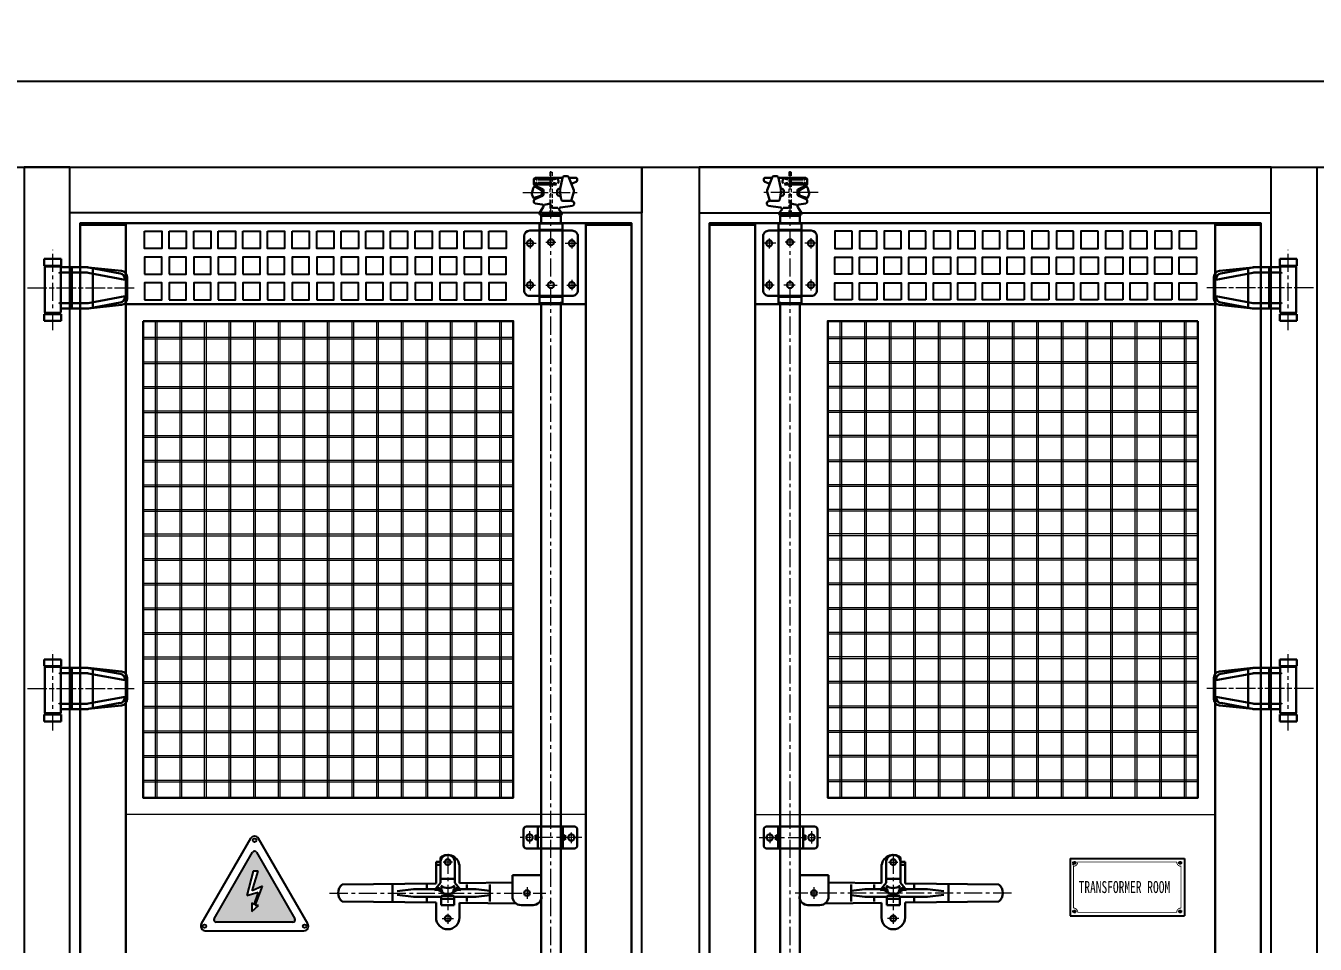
# Model space of a CAD drawing. Header units: millimetres. Extents: x 55614 to 110757, y -66981 to -47484.
# Drawn here: x 65255 to 67509, y -51400 to -49795 of the extents above; entities that cross this region are included whole.
import ezdxf

# ---------------------------------------------------------------- set-up
doc = ezdxf.new("R2010")
doc.units = ezdxf.units.MM
for name, pattern in [('CENTER', [50.8, 31.75, -6.35, 6.35, -6.35]), ('G', [2, 1.25, -0.25, 0.25, -0.25]), ('HIDDEN', [9.525, 6.35, -3.175])]:
    doc.linetypes.add(name, pattern=pattern)
doc.layers.get('0').update_dxf_attribs({"lineweight": 15})
doc.layers.get('Defpoints').update_dxf_attribs({"lineweight": 15})
for name, color, linetype in [('01', 7, 'Continuous'), ('02___PRT_ALL_AXES', 7, 'Continuous'), ('03C', 3, 'Continuous'), ('05', 4, 'G')]:
    doc.layers.add(name, color=color, linetype=linetype)
for name, color, linetype, lineweight in [('AM_0', 7, 'Continuous', 30), ('AM_3', 6, 'HIDDEN', 15), ('AM_5', 3, 'Continuous', 15), ('AM_7', 4, 'CENTER', 15), ('THICK', 7, 'Continuous', 0)]:
    doc.layers.add(name, color=color, linetype=linetype, lineweight=lineweight)
doc.styles.add('FSDBHZ', font='TXT.SHX', dxfattribs={"width": 0.707, "bigfont": 'HZFS.SHX'})
doc.styles.add('仿宋', font='仿宋_GB2312.ttf', dxfattribs={"width": 0.8})
doc.styles.add('标准', font='simsun.ttc', dxfattribs={"width": 0.667})
doc.dimstyles.new('12倍', dxfattribs={"dimscale": 21, "dimtxt": 3.5, "dimasz": 2.5, "dimexe": 1.5, "dimexo": 0, "dimgap": 1, "dimtad": 1, "dimtoh": 1, "dimdsep": 46, "dimtxsty": '仿宋', "dimcen": 2.5, "dimdle": 5, "dimclrd": 4, "dimclre": 4, "dimclrt": 3, "dimadec": 0, "dimazin": 0, "dimtfac": 1, "dimtmove": 0, "dimatfit": 3, "dimfxl": 1, "dimtolj": 1, "dimarcsym": 0})

# ---------------------------------------------------------------- blocks, each defined once
blk = doc.blocks.new('*D1524')
at = {"layer": 'Defpoints', "color": 0}
for p in [(62700.6, -49670.3), (62700.6, -49919.9), (68758.6, -49919.9)]:
    blk.add_point(p, dxfattribs=at)
at = {"layer": 'THICK', "color": 4, "linetype": 'Continuous', "lineweight": -2}
for p, q in [((62700.6, -49919.9), (62700.6, -49638.8)), ((68758.6, -49919.9), (68758.6, -49638.8)), ((68706.1, -49670.3), (62753.1, -49670.3))]:
    blk.add_line(p, q, dxfattribs=at)
at = {"layer": 'THICK', "color": 4}
for points in [[(62753.1, -49661.6), (62753.1, -49679.1), (62700.6, -49670.3)], [(68706.1, -49679.1), (68706.1, -49661.6), (68758.6, -49670.3)]]:
    blk.add_solid(points, dxfattribs=at)
at = {"layer": 'THICK', "color": 3, "lineweight": -3, "insert": (65759.6, -49590.5), "char_height": 73.5, "attachment_point": 5, "style": '标准'}
blk.add_mtext('\\A1;OVERALL LENGTH {\\A1;6058{\\H0.7x;\\S+0^ -5;}}', dxfattribs=at)
blk = doc.blocks.new('A$Ce09861e0')
at = {"layer": 'AM_0'}
for p, q in [((29.1, 124.3), (59.1, 124.3)), ((29.1, 124.3), (29.1, 112.3)), ((59.1, 124.3), (59.1, 112.3)), ((29.1, 112.3), (59.1, 112.3)), ((29.1, 111.3), (59.1, 111.3)), ((30.1, 110.3), (30.1, 31.3)), ((56.8, 100.3), (102.7, 100.3)), ((58.1, 110.3), (58.1, 31.3)), ((58.2, 48.2), (58.2, 99)), ((59.6, 109.6), (104.3, 109.6)), ((77.6, 38.1), (77.6, 109.2)), ((170.7, 88), (106.1, 100)), ((164.2, 103.3), (106.2, 109.5)), ((162.3, 99), (106.9, 109.3)), ((114.5, 39.5), (114.5, 107.5)), ((174.5, 55.3), (174.5, 91.8)), ((169.9, 88.2), (169.9, 89.9)), ((56.8, 46.8), (102.7, 46.8)), ((170.7, 59.1), (106.1, 47.1)), ((162.3, 48.2), (106.9, 37.9)), ((169.9, 57.2), (169.9, 59)), ((29.1, 30.3), (59.1, 30.3)), ((29.1, 29.3), (59.1, 29.3)), ((29.1, 27.8), (59.1, 27.8)), ((29.1, 15.8), (29.1, 27.8)), ((59.1, 15.8), (59.1, 27.8)), ((59.6, 37.6), (103.6, 37.6)), ((164.2, 43.9), (106.2, 37.7)), ((29.1, 15.8), (59.1, 15.8))]:
    blk.add_line(p, q, dxfattribs=at)
for centre, radius, start, end in [((31.1, 110.3), 1, 90, 180), ((56.8, 99), 1.38, 90, 180), ((57.1, 110.3), 1, 0, 90), ((59.6, 111), 1.38, 180, 270), ((59.6, 99), 1.38, 90, 180), ((102.7, 81.9), 18.5, 79.4792, 90), ((103.6, 91.1), 18.5, 79.4792, 90), ((104.3, 91.1), 18.5, 83.9115, 90), ((160.7, 89.9), 9.23, 0, 79.4792), ((163, 91.8), 11.5, 0, 83.9115), ((169.9, 83.5), 4.62, 0, 79.4792), ((56.8, 48.2), 1.38, 180, 270), ((59.6, 48.2), 1.38, 180, 270), ((102.7, 65.3), 18.5, 270, 280.5208), ((160.7, 57.2), 9.23, 280.5208, 0), ((163, 55.3), 11.5, 276.0885, 0), ((169.9, 63.7), 4.62, 280.5208, 0), ((31.1, 31.3), 1, 180, 270), ((57.1, 31.3), 1, 270, 0), ((59.6, 36.2), 1.38, 90, 180), ((103.6, 56), 18.5, 270, 280.5208), ((104.3, 56), 18.5, 270, 276.0885)]:
    blk.add_arc(centre, radius, start, end, dxfattribs=at)
at = {"layer": 'AM_7'}
for p, q in [((44.1, 0), (44.1, 140.2)), ((0, 73.6), (189.4, 73.6)), ((2.3, 73.6), (191.7, 73.6))]:
    blk.add_line(p, q, dxfattribs=at)
blk = doc.blocks.new('rehrehetreth')
at = {"linetype": 'ByBlock'}
h = blk.add_hatch(color=2, dxfattribs=at)
h.dxf.hatch_style = 1
edge = h.paths.add_edge_path()
edge.add_arc((99473.8, -259676.1), 4, 30, 150)
edge.add_line((99470.4, -259674.1), (99403.3, -259790.3))
edge.add_arc((99406.7, -259792.3), 4, 150, 270)
edge.add_line((99406.7, -259796.3), (99540.9, -259796.3))
edge.add_arc((99540.9, -259792.3), 4, 270, 30)
edge.add_line((99544.4, -259790.3), (99477.3, -259674.1))
h.paths.add_polyline_path([(99480.2, -259707.5), (99471.5, -259707.5), (99460.2, -259749.6), (99479.8, -259743.7), (99472.4, -259766), (99469, -259762.4), (99469.1, -259778), (99480.8, -259767.1), (99475.1, -259767.1), (99487.4, -259733.6), (99469.6, -259741.6)], flags=16)
at = {"layer": '02___PRT_ALL_AXES', "linetype": 'Continuous'}
for p, q in [((99466.9, -259650.1), (99380.7, -259799.3)), ((99566.9, -259799.3), (99480.7, -259650.1)), ((99403.3, -259790.3), (99470.4, -259674.1)), ((99477.3, -259674.1), (99544.4, -259790.3)), ((99471.5, -259707.5), (99460.2, -259749.6)), ((99469.6, -259741.6), (99480.2, -259707.5)), ((99480.2, -259707.5), (99471.5, -259707.5)), ((99487.4, -259733.6), (99469.6, -259741.6)), ((99475.1, -259767.1), (99487.4, -259733.6)), ((99460.2, -259749.6), (99479.8, -259743.7)), ((99472.4, -259766), (99469, -259762.4)), ((99469, -259762.4), (99469.1, -259778)), ((99479.8, -259743.7), (99472.4, -259766)), ((99469.1, -259778), (99480.8, -259767.1)), ((99480.8, -259767.1), (99475.1, -259767.1)), ((99540.9, -259796.3), (99406.7, -259796.3)), ((99387.7, -259811.3), (99560, -259811.3))]:
    blk.add_line(p, q, dxfattribs=at)
for centre in [(99473.8, -259653.2), (99386.3, -259803.3), (99561.3, -259803.3)]:
    blk.add_circle(centre, 3.1, dxfattribs=at)
for centre, radius, start, end in [((99473.8, -259654.1), 8, 30, 150), ((99473.8, -259676.1), 4, 30, 150), ((99387.7, -259803.3), 8, 150, 270), ((99406.7, -259792.3), 4, 150, 270), ((99540.9, -259792.3), 4, 270, 30), ((99560, -259803.3), 8, 270, 30)]:
    blk.add_arc(centre, radius, start, end, dxfattribs=at)
blk = doc.blocks.new('YU56UI67U56Y54TG')
at = {"layer": '01'}
for p, q in [((14504.3, -10294.9), (14704.3, -10294.9)), ((14504.3, -10294.9), (14504.3, -10394.9)), ((14704.3, -10294.9), (14704.3, -10394.9)), ((14504.3, -10394.9), (14704.3, -10394.9))]:
    blk.add_line(p, q, dxfattribs=at)
at = {"layer": '01', "const_width": 1.5}
for points in [[(14510.3, -10308.4, 0.414214), (14517.8, -10300.9, 0.414214)], [(14690.8, -10300.9, 0.414214), (14698.3, -10308.4, 0.414214)], [(14517.8, -10388.9, 0.414214), (14510.3, -10381.4, 0.414214)], [(14698.3, -10381.4, 0.414214), (14690.8, -10388.9, 0.414214)]]:
    blk.add_lwpolyline(points, format="xyb", dxfattribs=at)
for points in [[(14517, -10300.9), (14691.5, -10300.9)], [(14510.3, -10307.6), (14510.3, -10382.1)], [(14698.3, -10307.6), (14698.3, -10382.1)], [(14517.1, -10388.9), (14691.4, -10388.9)]]:
    blk.add_lwpolyline(points, dxfattribs=at)
at = {"layer": '01'}
for centre in [(14511.8, -10302.4), (14696.8, -10302.4), (14511.8, -10387.4), (14696.8, -10387.4)]:
    blk.add_circle(centre, 1.65, dxfattribs=at)
at = {"layer": '03C', "color": 1}
blk.add_line((14509.5, -10305.2), (14508.6, -10306.3), dxfattribs=at)
at = {"layer": '05'}
for p, q in [((14511.8, -10299.4), (14511.8, -10305.4)), ((14696.8, -10299.4), (14696.8, -10305.4)), ((14515.4, -10302.4), (14508.1, -10302.4)), ((14700.4, -10302.4), (14693.1, -10302.4)), ((14515.4, -10387.4), (14508.1, -10387.4)), ((14511.8, -10384.4), (14511.8, -10390.4)), ((14700.4, -10387.4), (14693.1, -10387.4)), ((14696.8, -10384.4), (14696.8, -10390.4))]:
    blk.add_line(p, q, dxfattribs=at)
at = {"layer": '01', "insert": (14519.3, -10344.9), "char_height": 21, "attachment_point": 4, "style": 'FSDBHZ'}
blk.add_mtext('{\\fSimHei|b0|i0|c134|p49;\\W0.7;TRANSFORMER ROOM}', dxfattribs=at)

msp = doc.modelspace()

# ---------------------------------------------------------------- linework, layer by layer
at = {"lineweight": -3}
for points in [[(66331.629, -50121.855), (65331.628, -50121.855), (65331.628, -50041.855), (66331.629, -50041.855)], [(66331.629, -50121.855), (65331.628, -50121.855), (65331.628, -50041.855), (66331.629, -50041.855)], [(66331.629, -50041.855), (66431.629, -50041.855), (66431.629, -52563.855), (66331.629, -52563.855)], [(66431.629, -50121.855), (67431.63, -50121.855), (67431.63, -50041.855), (66431.629, -50041.855)], [(66431.629, -50121.855), (67431.63, -50121.855), (67431.63, -50041.855), (66431.629, -50041.855)]]:
    msp.add_lwpolyline(points, close=True, dxfattribs=at)
at = {"layer": 'AM_0'}
for p, q in [((66142.579, -50063.378), (66142.579, -50070.911)), ((66148.495, -50063.977), (66144.455, -50061.851)), ((66145.111, -50060.415), (66192.57, -50060.415)), ((66149.771, -50063.551), (66174.652, -50063.551)), ((66176.353, -50063.551), (66182.095, -50061.638)), ((66192.604, -50060.238), (66188.787, -50079.709)), ((66195.548, -50057.815), (66201.034, -50057.815)), ((66212.463, -50081.742), (66203.827, -50059.72)), ((66204.099, -50060.415), (66215.58, -50060.415)), ((66218.58, -50063.415), (66218.58, -50064.405)), ((66544.677, -50063.415), (66544.677, -50064.405)), ((66559.158, -50060.415), (66547.677, -50060.415)), ((66550.794, -50081.742), (66559.431, -50059.72)), ((66567.709, -50057.815), (66562.224, -50057.815)), ((66570.653, -50060.238), (66574.471, -50079.709)), ((66618.146, -50060.415), (66570.687, -50060.415)), ((66586.904, -50063.551), (66581.162, -50061.638)), ((66613.486, -50063.551), (66588.605, -50063.551)), ((66614.762, -50063.977), (66618.803, -50061.851)), ((66620.678, -50063.378), (66620.678, -50070.911)), ((66141.568, -50078.345), (66139.473, -50088.593)), ((66148.283, -50068.866), (66143.817, -50071.629)), ((66157.856, -50080.005), (66144.301, -50073.626)), ((66144.667, -50072.267), (66182.52, -50072.267)), ((66145.934, -50076.307), (66155.176, -50081.463)), ((66149.771, -50069.078), (66174.652, -50069.078)), ((66156.697, -50088.662), (66156.743, -50083.912)), ((66159.579, -50088.912), (66159.579, -50082.719)), ((66176.566, -50069.078), (66182.945, -50071.204)), ((66183.579, -50082.825), (66183.579, -50088.797)), ((66185.438, -50080.051), (66189.008, -50078.582)), ((66208.137, -50070.712), (66216.721, -50067.18)), ((66208.701, -50098.64), (66212.616, -50084.941)), ((66555.12, -50070.712), (66546.536, -50067.18)), ((66554.556, -50098.64), (66550.642, -50084.941)), ((66577.819, -50080.051), (66574.25, -50078.582)), ((66579.678, -50082.825), (66579.678, -50088.797)), ((66586.692, -50069.078), (66580.312, -50071.204)), ((66618.59, -50072.267), (66580.737, -50072.267)), ((66613.486, -50069.078), (66588.605, -50069.078)), ((66603.678, -50088.912), (66603.678, -50082.719)), ((66605.401, -50080.005), (66618.956, -50073.626)), ((66606.56, -50088.662), (66606.514, -50083.912)), ((66617.323, -50076.307), (66608.081, -50081.463)), ((66614.975, -50068.866), (66619.44, -50071.629)), ((66621.689, -50078.345), (66623.784, -50088.593)), ((66139.593, -50090.001), (66141.442, -50094.748)), ((66142.579, -50100.719), (66142.579, -50102.252)), ((66143.344, -50095.616), (66154.286, -50091.709)), ((66157.856, -50091.626), (66144.301, -50098.005)), ((66157.109, -50107.11), (66145.111, -50105.215)), ((66168.79, -50105.849), (66161.579, -50107.816)), ((66172.579, -50108.743), (66172.579, -50109.816)), ((66189.799, -50093.345), (66185.449, -50091.576)), ((66190.652, -50098.322), (66188.7, -50086.937)), ((66193.609, -50100.816), (66205.817, -50100.816)), ((66211.21, -50102.055), (66208.088, -50100.785)), ((66213.08, -50104.834), (66213.08, -50106.195)), ((66550.177, -50104.834), (66550.177, -50106.195)), ((66552.047, -50102.055), (66555.169, -50100.785)), ((66569.648, -50100.816), (66557.44, -50100.816)), ((66572.605, -50098.322), (66574.557, -50086.937)), ((66573.458, -50093.345), (66577.808, -50091.576)), ((66590.678, -50108.743), (66590.678, -50109.816)), ((66594.467, -50105.849), (66601.678, -50107.816)), ((66605.401, -50091.626), (66618.956, -50098.005)), ((66606.148, -50107.11), (66618.146, -50105.215)), ((66619.913, -50095.616), (66608.971, -50091.709)), ((66620.678, -50100.719), (66620.678, -50102.252)), ((66623.664, -50090.001), (66621.815, -50094.748)), ((66159.189, -50111.658), (66153.229, -50121.237)), ((66156.579, -50126.816), (66154.222, -50125.389)), ((66155.579, -50126.816), (66189.579, -50126.816)), ((66155.629, -50126.815), (66155.629, -50140.115)), ((66155.848, -50123.816), (66189.188, -50123.816)), ((66175.579, -50112.816), (66184.81, -50112.816)), ((66191.094, -50121.12), (66187.399, -50117.037)), ((66190.423, -50125.699), (66188.579, -50126.815)), ((66210.483, -50109.167), (66189.22, -50112.051)), ((66189.629, -50126.815), (66189.629, -50140.115)), ((66552.774, -50109.167), (66574.037, -50112.051)), ((66572.163, -50121.12), (66575.858, -50117.037)), ((66572.834, -50125.699), (66574.678, -50126.815)), ((66573.629, -50126.815), (66573.629, -50140.115)), ((66607.678, -50126.816), (66573.678, -50126.816)), ((66607.409, -50123.816), (66574.069, -50123.816)), ((66587.678, -50112.816), (66578.447, -50112.816)), ((66604.069, -50111.658), (66610.028, -50121.237)), ((66606.678, -50126.816), (66609.035, -50125.389)), ((66607.629, -50126.815), (66607.629, -50140.115)), ((66135.629, -50152.615), (66209.629, -50152.615)), ((66152.629, -50140.115), (66192.629, -50140.115)), ((66152.629, -50140.115), (66152.629, -50151.115)), ((66152.629, -50151.115), (66192.629, -50151.115)), ((66152.629, -50152.615), (66152.629, -50266.915)), ((66155.629, -50151.115), (66155.629, -50152.615)), ((66189.629, -50151.115), (66189.629, -50152.615)), ((66192.629, -50140.115), (66192.629, -50151.115)), ((66192.629, -50152.615), (66192.629, -50266.915)), ((66627.629, -50152.615), (66553.629, -50152.615)), ((66610.629, -50140.115), (66570.629, -50140.115)), ((66570.629, -50140.115), (66570.629, -50151.115)), ((66610.629, -50151.115), (66570.629, -50151.115)), ((66570.629, -50152.615), (66570.629, -50266.915)), ((66573.629, -50151.115), (66573.629, -50152.615)), ((66607.629, -50151.115), (66607.629, -50152.615)), ((66610.629, -50140.115), (66610.629, -50151.115)), ((66610.629, -50152.615), (66610.629, -50266.915)), ((66125.629, -50162.615), (66125.629, -50256.915)), ((66219.629, -50162.615), (66219.629, -50256.915)), ((66543.629, -50162.615), (66543.629, -50256.915)), ((66637.629, -50162.615), (66637.629, -50256.915)), ((65429.628, -50281.055), (66233.629, -50281.055)), ((66135.629, -50266.915), (66209.629, -50266.915)), ((66152.629, -50268.415), (66192.629, -50268.415)), ((66152.629, -50268.415), (66192.629, -50268.415)), ((66152.629, -50268.415), (66152.629, -50279.415)), ((66152.629, -50279.415), (66192.629, -50279.415)), ((66155.629, -50266.915), (66155.629, -50268.415)), ((66189.629, -50266.915), (66189.629, -50268.415)), ((66192.629, -50268.415), (66192.629, -50279.415)), ((67333.63, -50281.055), (66529.629, -50281.055)), ((66627.629, -50266.915), (66553.629, -50266.915)), ((66610.629, -50268.415), (66570.629, -50268.415)), ((66610.629, -50268.415), (66570.629, -50268.415)), ((66570.629, -50268.415), (66570.629, -50279.415)), ((66610.629, -50279.415), (66570.629, -50279.415)), ((66573.629, -50266.915), (66573.629, -50268.415)), ((66607.629, -50266.915), (66607.629, -50268.415)), ((66610.629, -50268.415), (66610.629, -50279.415)), ((66124.629, -51199.36), (66124.629, -51227.36)), ((66213.629, -51194.36), (66129.629, -51194.36)), ((66145.729, -51209.36), (66145.729, -51217.36)), ((66149.729, -51210.432), (66145.729, -51209.36)), ((66149.729, -51194.36), (66149.729, -51232.36)), ((66193.529, -51194.36), (66193.529, -51232.36)), ((66197.529, -51209.36), (66193.529, -51210.432)), ((66197.529, -51209.36), (66197.529, -51217.36)), ((66218.629, -51199.36), (66218.629, -51227.36)), ((66544.629, -51199.36), (66544.629, -51227.36)), ((66549.629, -51194.36), (66633.629, -51194.36)), ((66565.729, -51209.36), (66565.729, -51217.36)), ((66565.729, -51209.36), (66569.729, -51210.432)), ((66569.729, -51194.36), (66569.729, -51232.36)), ((66613.529, -51194.36), (66613.529, -51232.36)), ((66613.529, -51210.432), (66617.529, -51209.36)), ((66617.529, -51209.36), (66617.529, -51217.36)), ((66638.629, -51199.36), (66638.629, -51227.36)), ((66213.629, -51232.36), (66129.629, -51232.36)), ((66149.729, -51216.289), (66145.729, -51217.36)), ((66197.529, -51217.36), (66193.529, -51216.289)), ((66549.629, -51232.36), (66633.629, -51232.36)), ((66565.729, -51217.36), (66569.729, -51216.289)), ((66613.529, -51216.289), (66617.529, -51217.36)), ((65971.685, -51256.058), (65971.685, -51293.546)), ((65971.685, -51256.058), (65979.685, -51256.058)), ((65979.685, -51248.107), (65979.685, -51292.273)), ((66004.685, -51252.855), (66004.685, -51292.273)), ((66758.573, -51252.855), (66758.573, -51292.273)), ((66783.573, -51248.107), (66783.573, -51292.273)), ((66791.573, -51256.058), (66783.573, -51256.058)), ((66791.573, -51256.058), (66791.573, -51293.546)), ((65971.685, -51261.058), (65979.685, -51261.058)), ((66012.685, -51260.855), (66012.685, -51293)), ((66105.285, -51279.355), (66156.285, -51279.355)), ((66105.285, -51279.355), (66105.285, -51316.355)), ((66657.973, -51279.355), (66606.973, -51279.355)), ((66657.973, -51279.355), (66657.973, -51316.355)), ((66750.573, -51260.855), (66750.573, -51293)), ((66791.573, -51261.058), (66783.573, -51261.058)), ((65807.523, -51295.731), (65971.685, -51293.546)), ((65895.785, -51295.355), (65895.785, -51325.355)), ((65932.13, -51303.579), (65903.707, -51307.132)), ((65932.13, -51303.579), (65979.685, -51303.579)), ((65955.785, -51295.355), (65955.785, -51303.579)), ((65979.685, -51292.273), (65969.154, -51305.401)), ((65980.785, -51285.355), (66003.585, -51285.355)), ((66004.685, -51292.273), (66015.215, -51305.401)), ((66004.685, -51303.579), (66041.763, -51303.579)), ((66012.685, -51293), (66105.285, -51291.767)), ((66025.785, -51295.355), (66025.785, -51303.579)), ((66041.763, -51303.579), (66065.618, -51306.37)), ((66065.785, -51295.355), (66065.785, -51325.355)), ((66750.573, -51293), (66657.973, -51291.767)), ((66697.473, -51295.355), (66697.473, -51325.355)), ((66721.494, -51303.579), (66697.639, -51306.37)), ((66758.573, -51303.579), (66721.494, -51303.579)), ((66737.473, -51295.355), (66737.473, -51303.579)), ((66758.573, -51292.273), (66748.042, -51305.401)), ((66782.473, -51285.355), (66759.673, -51285.355)), ((66783.573, -51292.273), (66794.103, -51305.401)), ((66831.127, -51303.579), (66783.573, -51303.579)), ((66955.735, -51295.731), (66791.573, -51293.546)), ((66807.473, -51295.355), (66807.473, -51303.579)), ((66831.127, -51303.579), (66859.55, -51307.132)), ((66867.473, -51295.355), (66867.473, -51325.355)), ((65807.556, -51325.355), (65971.685, -51327.171)), ((65932.13, -51317.132), (65903.707, -51313.579)), ((65932.13, -51317.132), (65980.785, -51317.132)), ((65955.785, -51317.132), (65955.785, -51325.355)), ((65980.785, -51315.355), (66003.585, -51315.355)), ((65980.785, -51315.355), (65980.785, -51331.646)), ((65980.785, -51320.355), (66003.585, -51320.355)), ((66003.585, -51315.355), (66003.585, -51331.646)), ((66003.585, -51317.132), (66041.763, -51317.132)), ((66025.785, -51317.132), (66025.785, -51325.355)), ((66041.763, -51317.132), (66065.618, -51314.34)), ((66721.494, -51317.132), (66697.639, -51314.34)), ((66759.673, -51317.132), (66721.494, -51317.132)), ((66737.473, -51317.132), (66737.473, -51325.355)), ((66782.473, -51315.355), (66759.673, -51315.355)), ((66759.673, -51315.355), (66759.673, -51331.646)), ((66782.473, -51320.355), (66759.673, -51320.355)), ((66782.473, -51315.355), (66782.473, -51331.646)), ((66831.127, -51317.132), (66782.473, -51317.132)), ((66955.701, -51325.355), (66791.573, -51327.171)), ((66807.473, -51317.132), (66807.473, -51325.355)), ((66831.127, -51317.132), (66859.55, -51313.579)), ((65971.685, -51353.255), (65971.685, -51327.171)), ((65980.785, -51331.646), (66003.585, -51331.646)), ((66012.685, -51353.255), (66012.685, -51327.624)), ((66012.685, -51327.624), (66111.793, -51328.72)), ((66120.285, -51331.355), (66141.285, -51331.355)), ((66642.973, -51331.355), (66621.973, -51331.355)), ((66750.573, -51327.624), (66651.464, -51328.72)), ((66750.573, -51353.255), (66750.573, -51327.624)), ((66782.473, -51331.646), (66759.673, -51331.646)), ((66791.573, -51353.255), (66791.573, -51327.171))]:
    msp.add_line(p, q, dxfattribs=at)
for points in [[(65429.628, -50142.855), (65349.628, -50142.855), (65349.628, -50139.855), (65429.628, -50139.855)], [(65429.628, -52461.855), (65349.628, -52461.855), (65349.628, -50142.855), (65429.628, -50142.855)], [(66233.629, -50139.855), (65429.628, -50139.855), (65429.628, -50281.055), (66233.629, -50281.055)], [(66313.629, -50142.855), (66233.629, -50142.855), (66233.629, -50139.855), (66313.629, -50139.855)], [(66313.629, -50142.855), (66233.629, -50142.855), (66233.629, -50139.855), (66313.629, -50139.855)], [(66313.629, -52461.855), (66233.629, -52461.855), (66233.629, -50142.855), (66313.629, -50142.855)], [(66449.629, -50142.855), (66529.629, -50142.855), (66529.629, -50139.855), (66449.629, -50139.855)], [(66449.629, -50142.855), (66529.629, -50142.855), (66529.629, -50139.855), (66449.629, -50139.855)], [(66449.629, -52461.855), (66529.629, -52461.855), (66529.629, -50142.855), (66449.629, -50142.855)], [(66529.629, -50139.855), (67333.63, -50139.855), (67333.63, -50281.055), (66529.629, -50281.055)], [(67333.63, -50142.855), (67413.63, -50142.855), (67413.63, -50139.855), (67333.63, -50139.855)], [(67333.63, -52461.855), (67413.63, -52461.855), (67413.63, -50142.855), (67333.63, -50142.855)], [(66155.629, -50279.415), (66189.629, -50279.415), (66189.629, -52317.515), (66155.629, -52317.515)], [(66607.629, -50279.415), (66573.629, -50279.415), (66573.629, -52317.515), (66607.629, -52317.515)], [(65459.628, -50310.855), (66106.629, -50310.855), (66106.629, -51143.855), (65459.628, -51143.855)], [(67303.63, -50310.855), (66656.629, -50310.855), (66656.629, -51143.855), (67303.63, -51143.855)]]:
    msp.add_lwpolyline(points, close=True, dxfattribs=at)
for centre, radius in [((66136.129, -50174.915), 5.25), ((66172.629, -50172.915), 5.25), ((66209.129, -50174.915), 5.25), ((66554.129, -50174.915), 5.25), ((66590.629, -50172.915), 5.25), ((66627.129, -50174.915), 5.25), ((66136.129, -50247.915), 5.25), ((66172.629, -50247.915), 5.25), ((66209.129, -50247.915), 5.25), ((66554.129, -50247.915), 5.25), ((66590.629, -50247.915), 5.25), ((66627.129, -50247.915), 5.25), ((66135.129, -51213.36), 5.5), ((66208.129, -51213.36), 5.5), ((66555.129, -51213.36), 5.5), ((66628.129, -51213.36), 5.5), ((65992.185, -51256.355), 5), ((66771.073, -51256.355), 5), ((66130.785, -51310.355), 5), ((66632.473, -51310.355), 5), ((65992.185, -51354.755), 5), ((66771.073, -51354.755), 5)]:
    msp.add_circle(centre, radius, dxfattribs=at)
for centre, radius, start, end in [((66145.579, -50063.378), 3, 98.97256, 180.0002), ((66179.118, -50066.527), 6.805, 325.657813, 42.135546), ((66195.548, -50060.815), 3, 90.00008, 168.9065), ((66201.034, -50060.815), 3, 21.41293, 90.00008), ((66215.58, -50063.415), 3, 0, 90.00008), ((66547.677, -50063.415), 3, 89.99992, 180), ((66562.224, -50060.815), 3, 89.99992, 158.58707), ((66567.709, -50060.815), 3, 11.0935, 89.99992), ((66584.14, -50066.527), 6.805, 137.864454, 214.342187), ((66617.678, -50063.378), 3, 359.9998, 81.02744), ((66144.507, -50078.946), 3, 61.60685, 168.4494), ((66145.579, -50070.911), 3, 180.0001, 244.7988), ((66153.749, -50084.102), 3, 3.632963, 61.60685), ((66156.579, -50082.719), 3, 0, 64.79884), ((66186.579, -50082.825), 3, 112.3639, 180.0002), ((66208.413, -50083.558), 20, 168.9064, 189.7274), ((66207.808, -50083.567), 5, 344.054535, 21.413092), ((66215.58, -50064.405), 3, 292.3635, 0), ((66547.677, -50064.405), 3, 180, 247.6365), ((66555.449, -50083.567), 5, 158.586908, 195.945465), ((66554.844, -50083.558), 20, 350.2726, 11.0936), ((66576.678, -50082.825), 3, 359.9998, 67.6361), ((66606.678, -50082.719), 3, 115.20116, 180), ((66609.508, -50084.102), 3, 118.39315, 176.367037), ((66618.75, -50078.946), 3, 11.5506, 118.39315), ((66617.678, -50070.911), 3, 295.2012, 359.9999), ((66141.923, -50089.094), 2.5, 168.449023, 201.282296), ((66142.84, -50094.204), 1.5, 201.282296, 289.654588), ((66145.579, -50100.719), 3, 115.2013, 180.0002), ((66145.579, -50102.252), 3, 180.0001, 261.0275), ((66153.404, -50088.533), 3.295, 285.519163, 357.766973), ((66156.641, -50110.073), 3, 328.1136, 81.0274), ((66156.579, -50088.912), 3, 295.201, 0), ((66169.579, -50108.743), 3, 0, 105.2552), ((66186.579, -50088.797), 3, 180.0001, 247.8644), ((66193.609, -50097.815), 3, 189.7276, 269.9999), ((66205.817, -50097.815), 3, 269.9999, 344.0544), ((66210.08, -50106.195), 3, 277.7217, 0), ((66210.08, -50104.834), 3, 0, 67.8647), ((66553.177, -50104.834), 3, 112.1353, 180), ((66553.177, -50106.195), 3, 180, 262.2783), ((66557.44, -50097.815), 3, 195.9456, 270.0001), ((66569.648, -50097.815), 3, 270.0001, 350.2724), ((66576.678, -50088.797), 3, 292.1356, 359.9999), ((66593.678, -50108.743), 3, 74.7448, 180), ((66606.616, -50110.073), 3, 98.9726, 211.8864), ((66606.678, -50088.912), 3, 180, 244.799), ((66609.853, -50088.533), 3.295, 182.233027, 254.480837), ((66617.678, -50102.252), 3, 278.9725, 359.9999), ((66617.678, -50100.719), 3, 359.9998, 64.7987), ((66620.417, -50094.204), 1.5, 250.345412, 338.717704), ((66621.335, -50089.094), 2.5, 338.717704, 11.550977), ((66155.776, -50122.822), 3, 148.1137, 238.8013), ((66175.579, -50109.816), 3, 180.0001, 269.9999), ((66189.623, -50115.024), 3, 97.7219, 222.1418), ((66188.869, -50123.133), 3, 301.1988, 42.1417), ((66574.388, -50123.133), 3, 137.8583, 238.8012), ((66573.634, -50115.024), 3, 317.8582, 82.2781), ((66587.678, -50109.816), 3, 270.0001, 359.9999), ((66607.481, -50122.822), 3, 301.1987, 31.8863), ((66135.629, -50162.615), 10, 90.0001, 179.9999), ((66209.629, -50162.615), 10, 0, 90.0002), ((66553.629, -50162.615), 10, 89.9998, 180), ((66627.629, -50162.615), 10, 0.0001, 89.9999), ((66135.629, -50256.915), 10, 179.9998, 270.00002), ((66209.629, -50256.915), 10, 269.99992, 0), ((66553.629, -50256.915), 10, 180, 270.00008), ((66627.629, -50256.915), 10, 269.99998, 0.0002), ((66129.629, -51199.36), 5, 89.99992, 180), ((66213.629, -51199.36), 5, 359.9999, 89.99992), ((66549.629, -51199.36), 5, 90.00008, 180.0001), ((66633.629, -51199.36), 5, 0, 90.00008), ((66129.629, -51227.36), 5, 180, 270.0001), ((66213.629, -51227.36), 5, 270.0001, 359.9999), ((66549.629, -51227.36), 5, 180.0001, 269.9999), ((66633.629, -51227.36), 5, 269.9999, 0), ((65992.185, -51264.355), 20.5, 0, 127.572), ((65992.185, -51256.355), 12.5, 0, 180.0002), ((66771.073, -51264.355), 20.5, 52.428, 180), ((66771.073, -51256.355), 12.5, 359.9998, 180), ((65820.785, -51310.355), 20, 131.4097, 228.5903), ((65975.137, -51312.927), 11.287, 51.165186, 107.812645), ((65992.442, -51280.401), 21.288, 235.62456, 304.37544), ((66009.232, -51312.927), 11.287, 72.187355, 128.834814), ((66754.025, -51312.927), 11.287, 51.165186, 107.812645), ((66770.815, -51280.401), 21.288, 235.62456, 304.37544), ((66788.12, -51312.927), 11.287, 72.187355, 128.834814), ((66942.473, -51310.355), 20, 311.4097, 48.5903), ((65972.607, -51316.147), 11.287, 51.165186, 107.812645), ((65992.185, -51294.23), 18.125, 226.3971, 313.6028), ((65989.526, -51305.863), 7.512, 166.699891, 205.663234), ((65994.844, -51305.863), 7.512, 334.336766, 13.300109), ((66011.763, -51316.147), 11.287, 72.187355, 128.834814), ((66120.285, -51316.355), 15, 180.0001, 270), ((66141.285, -51316.355), 15, 269.9999, 0), ((66621.973, -51316.355), 15, 180, 270.0001), ((66642.973, -51316.355), 15, 270, 359.9999), ((66751.495, -51316.147), 11.287, 51.165186, 107.812645), ((66771.073, -51294.23), 18.125, 226.3972, 313.6029), ((66768.414, -51305.863), 7.512, 166.699891, 205.663234), ((66773.732, -51305.863), 7.512, 334.336766, 13.300109), ((66790.651, -51316.147), 11.287, 72.187355, 128.834814), ((65992.185, -51353.255), 20.5, 180.0001, 0), ((66771.073, -51353.255), 20.5, 180, 359.9999)]:
    msp.add_arc(centre, radius, start, end, dxfattribs=at)
for p in [(66172.579, -50126.816), (66590.678, -50126.816), (66189.629, -50279.415), (66573.629, -50279.415)]:
    msp.add_point(p, dxfattribs=at)
at = {"layer": 'AM_3'}
for p, q in [((66170.629, -50050.815), (66174.629, -50050.815)), ((66170.629, -50050.815), (66170.629, -50125.578)), ((66592.629, -50050.815), (66588.629, -50050.815)), ((66592.629, -50050.815), (66592.629, -50125.578))]:
    msp.add_line(p, q, dxfattribs=at)
for points in [[(66174.629, -50050.815), (66174.629, -50125.924)], [(66588.629, -50050.815), (66588.629, -50125.924)]]:
    msp.add_lwpolyline(points, dxfattribs=at)
at = {"layer": 'AM_7'}
for p, q in [((66172.629, -52569.815), (66172.629, -50040.815)), ((66590.629, -52569.815), (66590.629, -50040.815)), ((66123.421, -50085.815), (66221.189, -50085.815)), ((66639.836, -50085.815), (66542.068, -50085.815)), ((66127.329, -50174.915), (66146.648, -50174.915)), ((66136.129, -50165.702), (66136.129, -50184.022)), ((66163.635, -50172.915), (66181.289, -50172.915)), ((66197.61, -50174.915), (66219.629, -50174.915)), ((66209.129, -50166.369), (66209.129, -50183.689)), ((66565.647, -50174.915), (66543.629, -50174.915)), ((66554.129, -50166.369), (66554.129, -50183.689)), ((66599.622, -50172.915), (66581.968, -50172.915)), ((66635.929, -50174.915), (66616.609, -50174.915)), ((66627.129, -50165.702), (66627.129, -50184.022)), ((66136.129, -50238.316), (66136.129, -50257.635)), ((66209.129, -50238.982), (66209.129, -50256.969)), ((66554.129, -50238.982), (66554.129, -50256.969)), ((66627.129, -50238.316), (66627.129, -50257.635)), ((66127.995, -50247.915), (66145.648, -50247.915)), ((66163.635, -50247.915), (66183.287, -50247.915)), ((66200.275, -50247.915), (66217.596, -50247.915)), ((66562.982, -50247.915), (66545.662, -50247.915)), ((66599.622, -50247.915), (66579.97, -50247.915)), ((66635.262, -50247.915), (66617.609, -50247.915)), ((66226.629, -51213.36), (66118.629, -51213.36)), ((66135.129, -51202.11), (66135.129, -51223.86)), ((66208.129, -51204.36), (66208.129, -51223.36)), ((66536.629, -51213.36), (66644.629, -51213.36)), ((66555.129, -51204.36), (66555.129, -51223.36)), ((66628.129, -51202.11), (66628.129, -51223.86)), ((66000.285, -51256.355), (65984.035, -51256.355)), ((66000.288, -51256.355), (65984.038, -51256.355)), ((65992.185, -51245.105), (65992.185, -51363.919)), ((65992.188, -51245.105), (65992.188, -51363.919)), ((66762.97, -51256.355), (66779.22, -51256.355)), ((66762.973, -51256.355), (66779.223, -51256.355)), ((66771.07, -51245.105), (66771.07, -51363.919)), ((66771.073, -51245.105), (66771.073, -51363.919)), ((66130.785, -51300.355), (66130.785, -51320.355)), ((66130.788, -51300.355), (66130.788, -51320.355)), ((66632.47, -51300.355), (66632.47, -51320.355)), ((66632.473, -51300.355), (66632.473, -51320.355)), ((65785.781, -51310.355), (66163.558, -51310.355)), ((66977.476, -51310.355), (66599.699, -51310.355)), ((65982.185, -51354.755), (66002.185, -51354.755)), ((65982.188, -51354.755), (66002.188, -51354.755)), ((66781.07, -51354.755), (66761.07, -51354.755)), ((66781.073, -51354.755), (66761.073, -51354.755))]:
    msp.add_line(p, q, dxfattribs=at)
at = {"layer": 'THICK', "color": 0}
for p, q in [((65480.628, -50310.855), (65480.628, -51143.855)), ((65483.628, -50310.855), (65483.628, -51143.855)), ((65523.628, -50310.855), (65523.628, -51143.855)), ((65526.628, -50310.855), (65526.628, -51143.855)), ((65566.628, -50310.855), (65566.628, -51143.855)), ((65569.628, -50310.855), (65569.628, -51143.855)), ((65609.628, -50310.855), (65609.628, -51143.855)), ((65612.628, -50310.855), (65612.628, -51143.855)), ((65652.628, -50310.855), (65652.628, -51143.855)), ((65655.628, -50310.855), (65655.628, -51143.855)), ((65695.628, -50310.855), (65695.628, -51143.855)), ((65698.628, -50310.855), (65698.628, -51143.855)), ((65738.628, -50310.855), (65738.628, -51143.855)), ((65741.628, -50310.855), (65741.628, -51143.855)), ((65781.628, -50310.855), (65781.628, -51143.855)), ((65784.628, -50310.855), (65784.628, -51143.855)), ((65824.628, -50310.855), (65824.628, -51143.855)), ((65827.628, -50310.855), (65827.628, -51143.855)), ((65867.628, -50310.855), (65867.628, -51143.855)), ((65870.628, -50310.855), (65870.628, -51143.855)), ((65910.628, -50310.855), (65910.628, -51143.855)), ((65913.628, -50310.855), (65913.628, -51143.855)), ((65953.628, -50310.855), (65953.628, -51143.855)), ((65956.628, -50310.855), (65956.628, -51143.855)), ((65996.628, -50310.855), (65996.628, -51143.855)), ((65999.628, -50310.855), (65999.628, -51143.855)), ((66039.628, -50310.855), (66039.628, -51143.855)), ((66042.628, -50310.855), (66042.628, -51143.855)), ((66082.628, -50310.855), (66082.628, -51143.855)), ((66085.628, -50310.855), (66085.628, -51143.855)), ((66677.63, -50310.855), (66677.63, -51143.855)), ((66680.63, -50310.855), (66680.63, -51143.855)), ((66720.63, -50310.855), (66720.63, -51143.855)), ((66723.63, -50310.855), (66723.63, -51143.855)), ((66763.63, -50310.855), (66763.63, -51143.855)), ((66766.63, -50310.855), (66766.63, -51143.855)), ((66806.63, -50310.855), (66806.63, -51143.855)), ((66809.63, -50310.855), (66809.63, -51143.855)), ((66849.63, -50310.855), (66849.63, -51143.855)), ((66852.63, -50310.855), (66852.63, -51143.855)), ((66892.63, -50310.855), (66892.63, -51143.855)), ((66895.63, -50310.855), (66895.63, -51143.855)), ((66935.63, -50310.855), (66935.63, -51143.855)), ((66938.63, -50310.855), (66938.63, -51143.855)), ((66978.63, -50310.855), (66978.63, -51143.855)), ((66981.63, -50310.855), (66981.63, -51143.855)), ((67021.63, -50310.855), (67021.63, -51143.855)), ((67024.63, -50310.855), (67024.63, -51143.855)), ((67064.63, -50310.855), (67064.63, -51143.855)), ((67067.63, -50310.855), (67067.63, -51143.855)), ((67107.63, -50310.855), (67107.63, -51143.855)), ((67110.63, -50310.855), (67110.63, -51143.855)), ((67150.63, -50310.855), (67150.63, -51143.855)), ((67153.63, -50310.855), (67153.63, -51143.855)), ((67193.63, -50310.855), (67193.63, -51143.855)), ((67196.63, -50310.855), (67196.63, -51143.855)), ((67236.63, -50310.855), (67236.63, -51143.855)), ((67239.63, -50310.855), (67239.63, -51143.855)), ((67279.63, -50310.855), (67279.63, -51143.855)), ((67282.63, -50310.855), (67282.63, -51143.855)), ((65459.628, -50338.855), (66106.629, -50338.855)), ((65459.628, -50341.855), (66106.629, -50341.855)), ((67303.63, -50338.855), (66656.629, -50338.855)), ((67303.63, -50341.855), (66656.629, -50341.855)), ((65459.628, -50381.855), (66106.629, -50381.855)), ((65459.628, -50384.855), (66106.629, -50384.855)), ((67303.63, -50381.855), (66656.629, -50381.855)), ((67303.63, -50384.855), (66656.629, -50384.855)), ((65459.628, -50424.855), (66106.629, -50424.855)), ((65459.628, -50427.855), (66106.629, -50427.855)), ((67303.63, -50424.855), (66656.629, -50424.855)), ((67303.63, -50427.855), (66656.629, -50427.855)), ((65459.628, -50467.855), (66106.629, -50467.855)), ((67303.63, -50467.855), (66656.629, -50467.855)), ((65459.628, -50470.855), (66106.629, -50470.855)), ((67303.63, -50470.855), (66656.629, -50470.855)), ((65459.628, -50510.855), (66106.629, -50510.855)), ((65459.628, -50513.855), (66106.629, -50513.855)), ((67303.63, -50510.855), (66656.629, -50510.855)), ((67303.63, -50513.855), (66656.629, -50513.855)), ((65459.628, -50553.855), (66106.629, -50553.855)), ((65459.628, -50556.855), (66106.629, -50556.855)), ((67303.63, -50553.855), (66656.629, -50553.855)), ((67303.63, -50556.855), (66656.629, -50556.855)), ((65459.628, -50596.855), (66106.629, -50596.855)), ((65459.628, -50599.855), (66106.629, -50599.855)), ((67303.63, -50596.855), (66656.629, -50596.855)), ((67303.63, -50599.855), (66656.629, -50599.855)), ((65459.628, -50639.855), (66106.629, -50639.855)), ((65459.628, -50642.855), (66106.629, -50642.855)), ((67303.63, -50639.855), (66656.629, -50639.855)), ((67303.63, -50642.855), (66656.629, -50642.855)), ((65459.628, -50682.855), (66106.629, -50682.855)), ((65459.628, -50685.855), (66106.629, -50685.855)), ((67303.63, -50682.855), (66656.629, -50682.855)), ((67303.63, -50685.855), (66656.629, -50685.855)), ((65459.628, -50725.855), (66106.629, -50725.855)), ((65459.628, -50728.855), (66106.629, -50728.855)), ((67303.63, -50725.855), (66656.629, -50725.855)), ((67303.63, -50728.855), (66656.629, -50728.855)), ((65459.628, -50768.855), (66106.629, -50768.855)), ((65459.628, -50771.855), (66106.629, -50771.855)), ((67303.63, -50768.855), (66656.629, -50768.855)), ((67303.63, -50771.855), (66656.629, -50771.855)), ((65459.628, -50811.855), (66106.629, -50811.855)), ((65459.628, -50814.855), (66106.629, -50814.855)), ((67303.63, -50811.855), (66656.629, -50811.855)), ((67303.63, -50814.855), (66656.629, -50814.855)), ((65459.628, -50854.855), (66106.629, -50854.855)), ((65459.628, -50857.855), (66106.629, -50857.855)), ((67303.63, -50854.855), (66656.629, -50854.855)), ((67303.63, -50857.855), (66656.629, -50857.855)), ((65459.628, -50897.855), (66106.629, -50897.855)), ((67303.63, -50897.855), (66656.629, -50897.855)), ((65459.628, -50900.855), (66106.629, -50900.855)), ((67303.63, -50900.855), (66656.629, -50900.855)), ((65459.628, -50940.855), (66106.629, -50940.855)), ((67303.63, -50940.855), (66656.629, -50940.855)), ((65459.628, -50943.855), (66106.629, -50943.855)), ((67303.63, -50943.855), (66656.629, -50943.855)), ((65459.628, -50983.855), (66106.629, -50983.855)), ((65459.628, -50986.855), (66106.629, -50986.855)), ((67303.63, -50983.855), (66656.629, -50983.855)), ((67303.63, -50986.855), (66656.629, -50986.855)), ((65459.628, -51026.855), (66106.629, -51026.855)), ((65459.628, -51029.855), (66106.629, -51029.855)), ((67303.63, -51026.855), (66656.629, -51026.855)), ((67303.63, -51029.855), (66656.629, -51029.855)), ((65459.628, -51069.855), (66106.629, -51069.855)), ((65459.628, -51072.855), (66106.629, -51072.855)), ((67303.63, -51069.855), (66656.629, -51069.855)), ((67303.63, -51072.855), (66656.629, -51072.855)), ((65459.628, -51112.855), (66106.629, -51112.855)), ((65459.628, -51115.855), (66106.629, -51115.855)), ((67303.63, -51112.855), (66656.629, -51112.855)), ((67303.63, -51115.855), (66656.629, -51115.855)), ((66233.629, -51173.355), (65429.628, -51173.355)), ((66529.629, -51173.355), (67333.63, -51173.355))]:
    msp.add_line(p, q, dxfattribs=at)
at = {"layer": 'THICK', "lineweight": -3}
for points in [[(68541.628, -50041.855), (68541.628, -49978.855), (68580.628, -49978.855), (68580.628, -49891.855), (62878.628, -49891.855), (62878.628, -49978.855), (62854.628, -49978.855), (62854.628, -50041.855)], [(65251.628, -52563.855), (65331.628, -52563.855), (65331.628, -50041.855), (65251.628, -50041.855)], [(67511.63, -52563.855), (67431.63, -52563.855), (67431.63, -50041.855), (67511.63, -50041.855)], [(65462.128, -50153.855), (65492.128, -50153.855), (65492.128, -50183.855), (65462.128, -50183.855)], [(65505.128, -50153.855), (65535.128, -50153.855), (65535.128, -50183.855), (65505.128, -50183.855)], [(65548.128, -50153.855), (65578.128, -50153.855), (65578.128, -50183.855), (65548.128, -50183.855)], [(65591.128, -50153.855), (65621.128, -50153.855), (65621.128, -50183.855), (65591.128, -50183.855)], [(65634.128, -50153.855), (65664.128, -50153.855), (65664.128, -50183.855), (65634.128, -50183.855)], [(65677.128, -50153.855), (65707.128, -50153.855), (65707.128, -50183.855), (65677.128, -50183.855)], [(65720.128, -50153.855), (65750.128, -50153.855), (65750.128, -50183.855), (65720.128, -50183.855)], [(65763.128, -50153.855), (65793.128, -50153.855), (65793.128, -50183.855), (65763.128, -50183.855)], [(65806.128, -50153.855), (65836.128, -50153.855), (65836.128, -50183.855), (65806.128, -50183.855)], [(65849.128, -50153.855), (65879.128, -50153.855), (65879.128, -50183.855), (65849.128, -50183.855)], [(65892.128, -50153.855), (65922.128, -50153.855), (65922.128, -50183.855), (65892.128, -50183.855)], [(65935.128, -50153.855), (65965.128, -50153.855), (65965.128, -50183.855), (65935.128, -50183.855)], [(65978.128, -50153.855), (66008.128, -50153.855), (66008.128, -50183.855), (65978.128, -50183.855)], [(66021.128, -50153.855), (66051.128, -50153.855), (66051.128, -50183.855), (66021.128, -50183.855)], [(66064.128, -50153.855), (66094.128, -50153.855), (66094.128, -50183.855), (66064.128, -50183.855)], [(66699.13, -50153.855), (66669.13, -50153.855), (66669.13, -50183.855), (66699.13, -50183.855)], [(66742.13, -50153.855), (66712.13, -50153.855), (66712.13, -50183.855), (66742.13, -50183.855)], [(66785.13, -50153.855), (66755.13, -50153.855), (66755.13, -50183.855), (66785.13, -50183.855)], [(66828.13, -50153.855), (66798.13, -50153.855), (66798.13, -50183.855), (66828.13, -50183.855)], [(66871.13, -50153.855), (66841.13, -50153.855), (66841.13, -50183.855), (66871.13, -50183.855)], [(66914.13, -50153.855), (66884.13, -50153.855), (66884.13, -50183.855), (66914.13, -50183.855)], [(66957.13, -50153.855), (66927.13, -50153.855), (66927.13, -50183.855), (66957.13, -50183.855)], [(67000.13, -50153.855), (66970.13, -50153.855), (66970.13, -50183.855), (67000.13, -50183.855)], [(67043.13, -50153.855), (67013.13, -50153.855), (67013.13, -50183.855), (67043.13, -50183.855)], [(67086.13, -50153.855), (67056.13, -50153.855), (67056.13, -50183.855), (67086.13, -50183.855)], [(67129.13, -50153.855), (67099.13, -50153.855), (67099.13, -50183.855), (67129.13, -50183.855)], [(67172.13, -50153.855), (67142.13, -50153.855), (67142.13, -50183.855), (67172.13, -50183.855)], [(67215.13, -50153.855), (67185.13, -50153.855), (67185.13, -50183.855), (67215.13, -50183.855)], [(67258.13, -50153.855), (67228.13, -50153.855), (67228.13, -50183.855), (67258.13, -50183.855)], [(67301.13, -50153.855), (67271.13, -50153.855), (67271.13, -50183.855), (67301.13, -50183.855)], [(65462.128, -50228.855), (65492.128, -50228.855), (65492.128, -50198.855), (65462.128, -50198.855)], [(65505.128, -50228.855), (65535.128, -50228.855), (65535.128, -50198.855), (65505.128, -50198.855)], [(65548.128, -50228.855), (65578.128, -50228.855), (65578.128, -50198.855), (65548.128, -50198.855)], [(65591.128, -50228.855), (65621.128, -50228.855), (65621.128, -50198.855), (65591.128, -50198.855)], [(65634.128, -50228.855), (65664.128, -50228.855), (65664.128, -50198.855), (65634.128, -50198.855)], [(65677.128, -50228.855), (65707.128, -50228.855), (65707.128, -50198.855), (65677.128, -50198.855)], [(65720.128, -50228.855), (65750.128, -50228.855), (65750.128, -50198.855), (65720.128, -50198.855)], [(65763.128, -50228.855), (65793.128, -50228.855), (65793.128, -50198.855), (65763.128, -50198.855)], [(65806.128, -50228.855), (65836.128, -50228.855), (65836.128, -50198.855), (65806.128, -50198.855)], [(65849.128, -50228.855), (65879.128, -50228.855), (65879.128, -50198.855), (65849.128, -50198.855)], [(65892.128, -50228.855), (65922.128, -50228.855), (65922.128, -50198.855), (65892.128, -50198.855)], [(65935.128, -50228.855), (65965.128, -50228.855), (65965.128, -50198.855), (65935.128, -50198.855)], [(65978.128, -50228.855), (66008.128, -50228.855), (66008.128, -50198.855), (65978.128, -50198.855)], [(66021.128, -50228.855), (66051.128, -50228.855), (66051.128, -50198.855), (66021.128, -50198.855)], [(66064.128, -50228.855), (66094.128, -50228.855), (66094.128, -50198.855), (66064.128, -50198.855)], [(66699.13, -50228.855), (66669.13, -50228.855), (66669.13, -50198.855), (66699.13, -50198.855)], [(66742.13, -50228.855), (66712.13, -50228.855), (66712.13, -50198.855), (66742.13, -50198.855)], [(66785.13, -50228.855), (66755.13, -50228.855), (66755.13, -50198.855), (66785.13, -50198.855)], [(66828.13, -50228.855), (66798.13, -50228.855), (66798.13, -50198.855), (66828.13, -50198.855)], [(66871.13, -50228.855), (66841.13, -50228.855), (66841.13, -50198.855), (66871.13, -50198.855)], [(66914.13, -50228.855), (66884.13, -50228.855), (66884.13, -50198.855), (66914.13, -50198.855)], [(66957.13, -50228.855), (66927.13, -50228.855), (66927.13, -50198.855), (66957.13, -50198.855)], [(67000.13, -50228.855), (66970.13, -50228.855), (66970.13, -50198.855), (67000.13, -50198.855)], [(67043.13, -50228.855), (67013.13, -50228.855), (67013.13, -50198.855), (67043.13, -50198.855)], [(67086.13, -50228.855), (67056.13, -50228.855), (67056.13, -50198.855), (67086.13, -50198.855)], [(67129.13, -50228.855), (67099.13, -50228.855), (67099.13, -50198.855), (67129.13, -50198.855)], [(67172.13, -50228.855), (67142.13, -50228.855), (67142.13, -50198.855), (67172.13, -50198.855)], [(67215.13, -50228.855), (67185.13, -50228.855), (67185.13, -50198.855), (67215.13, -50198.855)], [(67258.13, -50228.855), (67228.13, -50228.855), (67228.13, -50198.855), (67258.13, -50198.855)], [(67301.13, -50228.855), (67271.13, -50228.855), (67271.13, -50198.855), (67301.13, -50198.855)], [(65462.128, -50273.855), (65492.128, -50273.855), (65492.128, -50243.855), (65462.128, -50243.855)], [(65505.128, -50273.855), (65535.128, -50273.855), (65535.128, -50243.855), (65505.128, -50243.855)], [(65548.128, -50273.855), (65578.128, -50273.855), (65578.128, -50243.855), (65548.128, -50243.855)], [(65591.128, -50273.855), (65621.128, -50273.855), (65621.128, -50243.855), (65591.128, -50243.855)], [(65634.128, -50273.855), (65664.128, -50273.855), (65664.128, -50243.855), (65634.128, -50243.855)], [(65677.128, -50273.855), (65707.128, -50273.855), (65707.128, -50243.855), (65677.128, -50243.855)], [(65720.128, -50273.855), (65750.128, -50273.855), (65750.128, -50243.855), (65720.128, -50243.855)], [(65763.128, -50273.855), (65793.128, -50273.855), (65793.128, -50243.855), (65763.128, -50243.855)], [(65806.128, -50273.855), (65836.128, -50273.855), (65836.128, -50243.855), (65806.128, -50243.855)], [(65849.128, -50273.855), (65879.128, -50273.855), (65879.128, -50243.855), (65849.128, -50243.855)], [(65892.128, -50273.855), (65922.128, -50273.855), (65922.128, -50243.855), (65892.128, -50243.855)], [(65935.128, -50273.855), (65965.128, -50273.855), (65965.128, -50243.855), (65935.128, -50243.855)], [(65978.128, -50273.855), (66008.128, -50273.855), (66008.128, -50243.855), (65978.128, -50243.855)], [(66021.128, -50273.855), (66051.128, -50273.855), (66051.128, -50243.855), (66021.128, -50243.855)], [(66064.128, -50273.855), (66094.128, -50273.855), (66094.128, -50243.855), (66064.128, -50243.855)], [(66699.13, -50273.855), (66669.13, -50273.855), (66669.13, -50243.855), (66699.13, -50243.855)], [(66742.13, -50273.855), (66712.13, -50273.855), (66712.13, -50243.855), (66742.13, -50243.855)], [(66785.13, -50273.855), (66755.13, -50273.855), (66755.13, -50243.855), (66785.13, -50243.855)], [(66828.13, -50273.855), (66798.13, -50273.855), (66798.13, -50243.855), (66828.13, -50243.855)], [(66871.13, -50273.855), (66841.13, -50273.855), (66841.13, -50243.855), (66871.13, -50243.855)], [(66914.13, -50273.855), (66884.13, -50273.855), (66884.13, -50243.855), (66914.13, -50243.855)], [(66957.13, -50273.855), (66927.13, -50273.855), (66927.13, -50243.855), (66957.13, -50243.855)], [(67000.13, -50273.855), (66970.13, -50273.855), (66970.13, -50243.855), (67000.13, -50243.855)], [(67043.13, -50273.855), (67013.13, -50273.855), (67013.13, -50243.855), (67043.13, -50243.855)], [(67086.13, -50273.855), (67056.13, -50273.855), (67056.13, -50243.855), (67086.13, -50243.855)], [(67129.13, -50273.855), (67099.13, -50273.855), (67099.13, -50243.855), (67129.13, -50243.855)], [(67172.13, -50273.855), (67142.13, -50273.855), (67142.13, -50243.855), (67172.13, -50243.855)], [(67215.13, -50273.855), (67185.13, -50273.855), (67185.13, -50243.855), (67215.13, -50243.855)], [(67258.13, -50273.855), (67228.13, -50273.855), (67228.13, -50243.855), (67258.13, -50243.855)], [(67301.13, -50273.855), (67271.13, -50273.855), (67271.13, -50243.855), (67301.13, -50243.855)]]:
    msp.add_lwpolyline(points, close=True, dxfattribs=at)

# ---------------------------------------------------------------- block references
at = {"color": 2, "linetype": 'ByBlock'}
msp.add_blockref('rehrehetreth', (-33819.26, 208435.106), dxfattribs=at)
at = {"lineweight": -3}
msp.add_blockref('YU56UI67U56Y54TG', (52575.801, -40955.186), dxfattribs=at)
at = {"layer": 'AM_5'}
for p in [(65257.511, -50326.427), (65257.511, -51026.427), (65257.511, -51026.427)]:
    msp.add_blockref('A$Ce09861e0', p, dxfattribs=at)
at = {"layer": 'AM_5', "xscale": -1}
for p in [(67505.747, -50326.427), (67505.747, -51026.427), (67505.747, -51026.427)]:
    msp.add_blockref('A$Ce09861e0', p, dxfattribs=at)

# ---------------------------------------------------------------- dimensions: what is measured, and where the dimension line sits
at = {"layer": 'THICK', "lineweight": -3}
dim = msp.add_linear_dim(base=(62700.628, -49670.303), p1=(68758.628, -49919.855), p2=(62700.628, -49919.855), angle=180, text='OVERALL LENGTH {\\A1;<>{\\H0.7x;\\S+0^ -5;}}', dimstyle='12倍', override={"dimtxsty": '标准'}, dxfattribs=at)
dim.commit()
dim.dimension.update_dxf_attribs({"geometry": '*D1524', "text_midpoint": (65759.628, -49670.303), "dimtype": 160})

doc.saveas('drawing.dxf')
